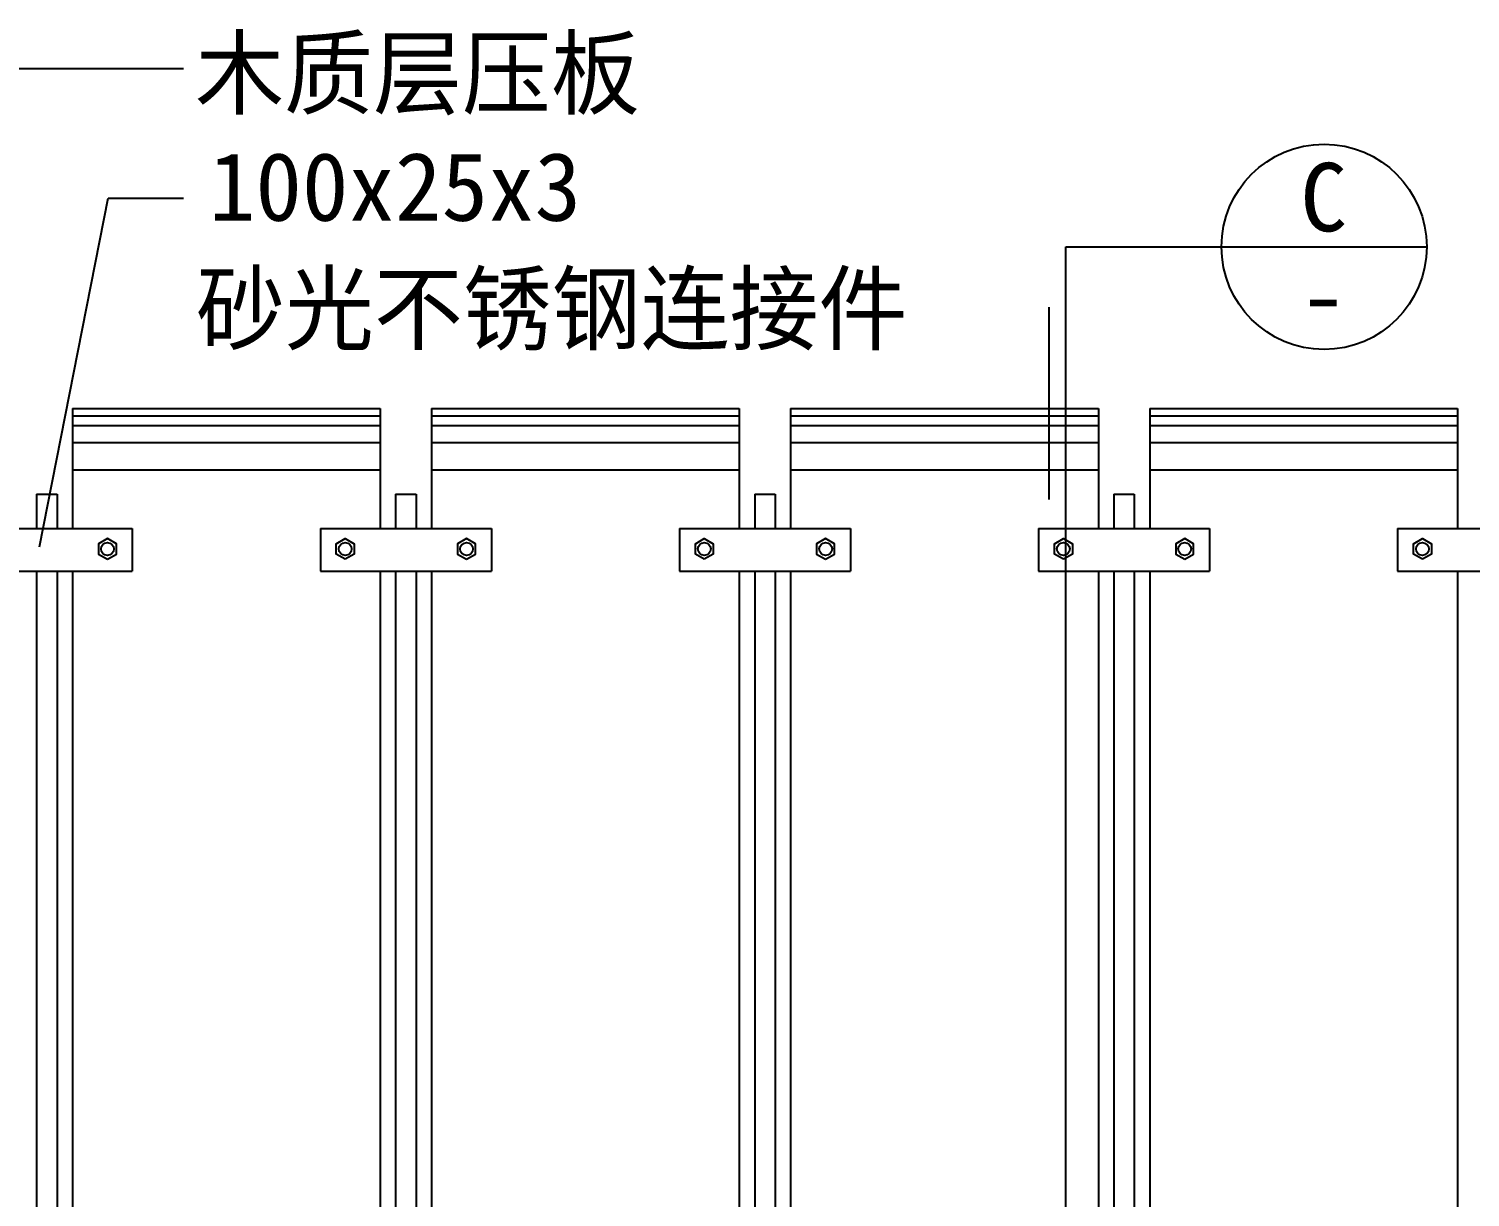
# Model space of a CAD drawing. Header units: metres. Extents: x -1 to 3533, y 0 to 1442.
# Drawn here: x 680 to 1523, y 746 to 1429 of the extents above; entities that cross this region are included whole.
import ezdxf

# ---------------------------------------------------------------- set-up
doc = ezdxf.new("R2010")
doc.units = ezdxf.units.M
for name, color, linetype in [('3', 3, 'Continuous'), ('7', 7, 'Continuous'), ('DIM', 3, 'Continuous'), ('TEXT', 3, 'Continuous')]:
    doc.layers.add(name, color=color, linetype=linetype)
doc.dimstyles.get("Standard").update_dxf_attribs({"dimtxt": 2.5, "dimasz": 2.5, "dimexe": 1.25, "dimexo": 0.625, "dimtad": 1, "dimcen": 2.5, "dimazin": 3, "dimtfac": 1, "dimtmove": 0, "dimatfit": 3})

msp = doc.modelspace()

# ---------------------------------------------------------------- linework, layer by layer
at = {"layer": '3'}
for p, q in [((705.8, 1202.64), (885.8, 1202.64)), ((705.8, 1196.99), (885.8, 1196.99)), ((915.8, 1202.64), (1095.8, 1202.64)), ((915.8, 1196.99), (1095.8, 1196.99)), ((1125.8, 1202.64), (1305.8, 1202.64)), ((1125.8, 1196.99), (1305.8, 1196.99)), ((1335.8, 1202.64), (1515.8, 1202.64)), ((1335.8, 1196.99), (1515.8, 1196.99)), ((705.8, 1187.1), (885.8, 1187.1)), ((915.8, 1187.1), (1095.8, 1187.1)), ((1125.8, 1187.1), (1305.8, 1187.1)), ((1335.8, 1187.1), (1515.8, 1187.1)), ((705.8, 1171.14), (885.8, 1171.14)), ((915.8, 1171.14), (1095.8, 1171.14)), ((1125.8, 1171.14), (1305.8, 1171.14)), ((1335.8, 1171.14), (1515.8, 1171.14))]:
    msp.add_line(p, q, dxfattribs=at)
for centre in [(726.27, 1124.83), (865.33, 1124.83), (936.27, 1124.83), (1075.33, 1124.83), (1146.27, 1124.83), (1285.33, 1124.83), (1356.27, 1124.83), (1495.33, 1124.83)]:
    msp.add_circle(centre, 3.75, dxfattribs=at)
at = {"layer": '7'}
for p, q in [((705.8, 1206.87), (885.8, 1206.87)), ((705.8, 1206.87), (705.8, 1136.87)), ((885.8, 1206.87), (885.8, 1136.87)), ((915.8, 1206.87), (915.8, 1136.87)), ((915.8, 1206.87), (1095.8, 1206.87)), ((1095.8, 1206.87), (1095.8, 1136.87)), ((1125.8, 1206.87), (1305.8, 1206.87)), ((1125.8, 1206.87), (1125.8, 1136.87)), ((1305.8, 1206.87), (1305.8, 1136.87)), ((1335.8, 1206.87), (1515.8, 1206.87)), ((1335.8, 1206.87), (1335.8, 1136.87)), ((1515.8, 1206.87), (1515.8, 1136.87)), ((684.8, 1156.87), (684.8, 1136.87)), ((684.8, 1156.87), (696.8, 1156.87)), ((696.8, 1156.87), (696.8, 1136.87)), ((894.8, 1156.87), (906.8, 1156.87)), ((894.8, 1156.87), (894.8, 1136.87)), ((906.8, 1156.87), (906.8, 1136.87)), ((1104.8, 1156.87), (1116.8, 1156.87)), ((1104.8, 1156.87), (1104.8, 1136.87)), ((1116.8, 1156.87), (1116.8, 1136.87)), ((1314.8, 1156.87), (1326.8, 1156.87)), ((1314.8, 1156.87), (1314.8, 1136.87)), ((1326.8, 1156.87), (1326.8, 1136.87)), ((640.8, 1136.87), (740.8, 1136.87)), ((740.8, 1136.87), (740.8, 1111.87)), ((850.8, 1136.87), (950.8, 1136.87)), ((850.8, 1136.87), (850.8, 1111.87)), ((950.8, 1136.87), (950.8, 1111.87)), ((1060.8, 1136.87), (1160.8, 1136.87)), ((1060.8, 1136.87), (1060.8, 1111.87)), ((1160.8, 1136.87), (1160.8, 1111.87)), ((1270.8, 1136.87), (1370.8, 1136.87)), ((1270.8, 1136.87), (1270.8, 1111.87)), ((1370.8, 1136.87), (1370.8, 1111.87)), ((1480.8, 1136.87), (1580.8, 1136.87)), ((1480.8, 1136.87), (1480.8, 1111.87)), ((722.52, 1124.83), (722.52, 1124.83)), ((869.08, 1124.83), (869.08, 1124.83)), ((932.52, 1124.83), (932.52, 1124.83)), ((1079.08, 1124.83), (1079.08, 1124.83)), ((1142.52, 1124.83), (1142.52, 1124.83)), ((1289.08, 1124.83), (1289.08, 1124.83)), ((1352.52, 1124.83), (1352.52, 1124.83)), ((1499.08, 1124.83), (1499.08, 1124.83)), ((640.8, 1111.87), (740.8, 1111.87)), ((684.8, 1111.87), (684.8, 511.87)), ((696.8, 1111.87), (696.8, 511.87)), ((705.8, 1111.87), (705.8, 511.87)), ((850.8, 1111.87), (950.8, 1111.87)), ((885.8, 1111.87), (885.8, 511.87)), ((894.8, 1111.87), (894.8, 511.87)), ((906.8, 1111.87), (906.8, 511.87)), ((915.8, 1111.87), (915.8, 511.87)), ((1060.8, 1111.87), (1160.8, 1111.87)), ((1095.8, 1111.87), (1095.8, 511.87)), ((1104.8, 1111.87), (1104.8, 511.87)), ((1116.8, 1111.87), (1116.8, 511.87)), ((1125.8, 1111.87), (1125.8, 511.87)), ((1270.8, 1111.87), (1370.8, 1111.87)), ((1305.8, 1111.87), (1305.8, 511.87)), ((1314.8, 1111.87), (1314.8, 511.87)), ((1326.8, 1111.87), (1326.8, 511.87)), ((1335.8, 1111.87), (1335.8, 511.87)), ((1480.8, 1111.87), (1580.8, 1111.87)), ((1515.8, 1111.87), (1515.8, 511.87))]:
    msp.add_line(p, q, dxfattribs=at)
for points in [[(726.27, 1118.78), (731.51, 1121.8), (731.51, 1127.85), (726.27, 1130.88), (721.03, 1127.85), (721.03, 1121.8)], [(865.33, 1118.78), (860.1, 1121.8), (860.1, 1127.85), (865.33, 1130.88), (870.57, 1127.85), (870.57, 1121.8)], [(936.27, 1118.78), (941.51, 1121.8), (941.51, 1127.85), (936.27, 1130.88), (931.03, 1127.85), (931.03, 1121.8)], [(1075.33, 1118.78), (1070.1, 1121.8), (1070.1, 1127.85), (1075.33, 1130.88), (1080.57, 1127.85), (1080.57, 1121.8)], [(1146.27, 1118.78), (1151.51, 1121.8), (1151.51, 1127.85), (1146.27, 1130.88), (1141.03, 1127.85), (1141.03, 1121.8)], [(1285.33, 1118.78), (1280.1, 1121.8), (1280.1, 1127.85), (1285.33, 1130.88), (1290.57, 1127.85), (1290.57, 1121.8)], [(1356.27, 1118.78), (1361.51, 1121.8), (1361.51, 1127.85), (1356.27, 1130.88), (1351.03, 1127.85), (1351.03, 1121.8)], [(1495.33, 1118.78), (1490.1, 1121.8), (1490.1, 1127.85), (1495.33, 1130.88), (1500.57, 1127.85), (1500.57, 1121.8)]]:
    msp.add_lwpolyline(points, close=True, dxfattribs=at)
at = {"layer": 'DIM'}
for p, q in [((1286.75, 219.39), (1286.75, 1301.48)), ((1286.75, 1301.48), (1497.81, 1301.48)), ((1277, 1153.8), (1277, 1266.19))]:
    msp.add_line(p, q, dxfattribs=at)
msp.add_lwpolyline([(1377.81, 1301.48), (1497.81, 1301.48)], dxfattribs=at)
msp.add_circle((1437.81, 1301.48), 60, dxfattribs=at)

# ---------------------------------------------------------------- texts
for s, p in [('C', (1423.92, 1310.55)), ('-', (1423.71, 1253.22))]:
    msp.add_text(s, height=40, dxfattribs=at).set_placement(p)
at = {"layer": 'TEXT'}
for s, p in [('木质层压板', (777.62, 1383.08)), ('100x25x3', (785.59, 1316.7)), ('砂光不锈钢连接件', (778.12, 1245.34))]:
    msp.add_text(s, height=40, dxfattribs=at).set_placement(p)

# ---------------------------------------------------------------- leaders
at = {"layer": 'DIM'}
for points in [[(596.39, 1036.05), (673.05, 1405.73), (770.8, 1405.73)], [(686.47, 1126.08), (726.72, 1330), (770.8, 1330)]]:
    msp.add_leader(points, dimstyle='Standard', dxfattribs=at)

doc.saveas('drawing.dxf')
